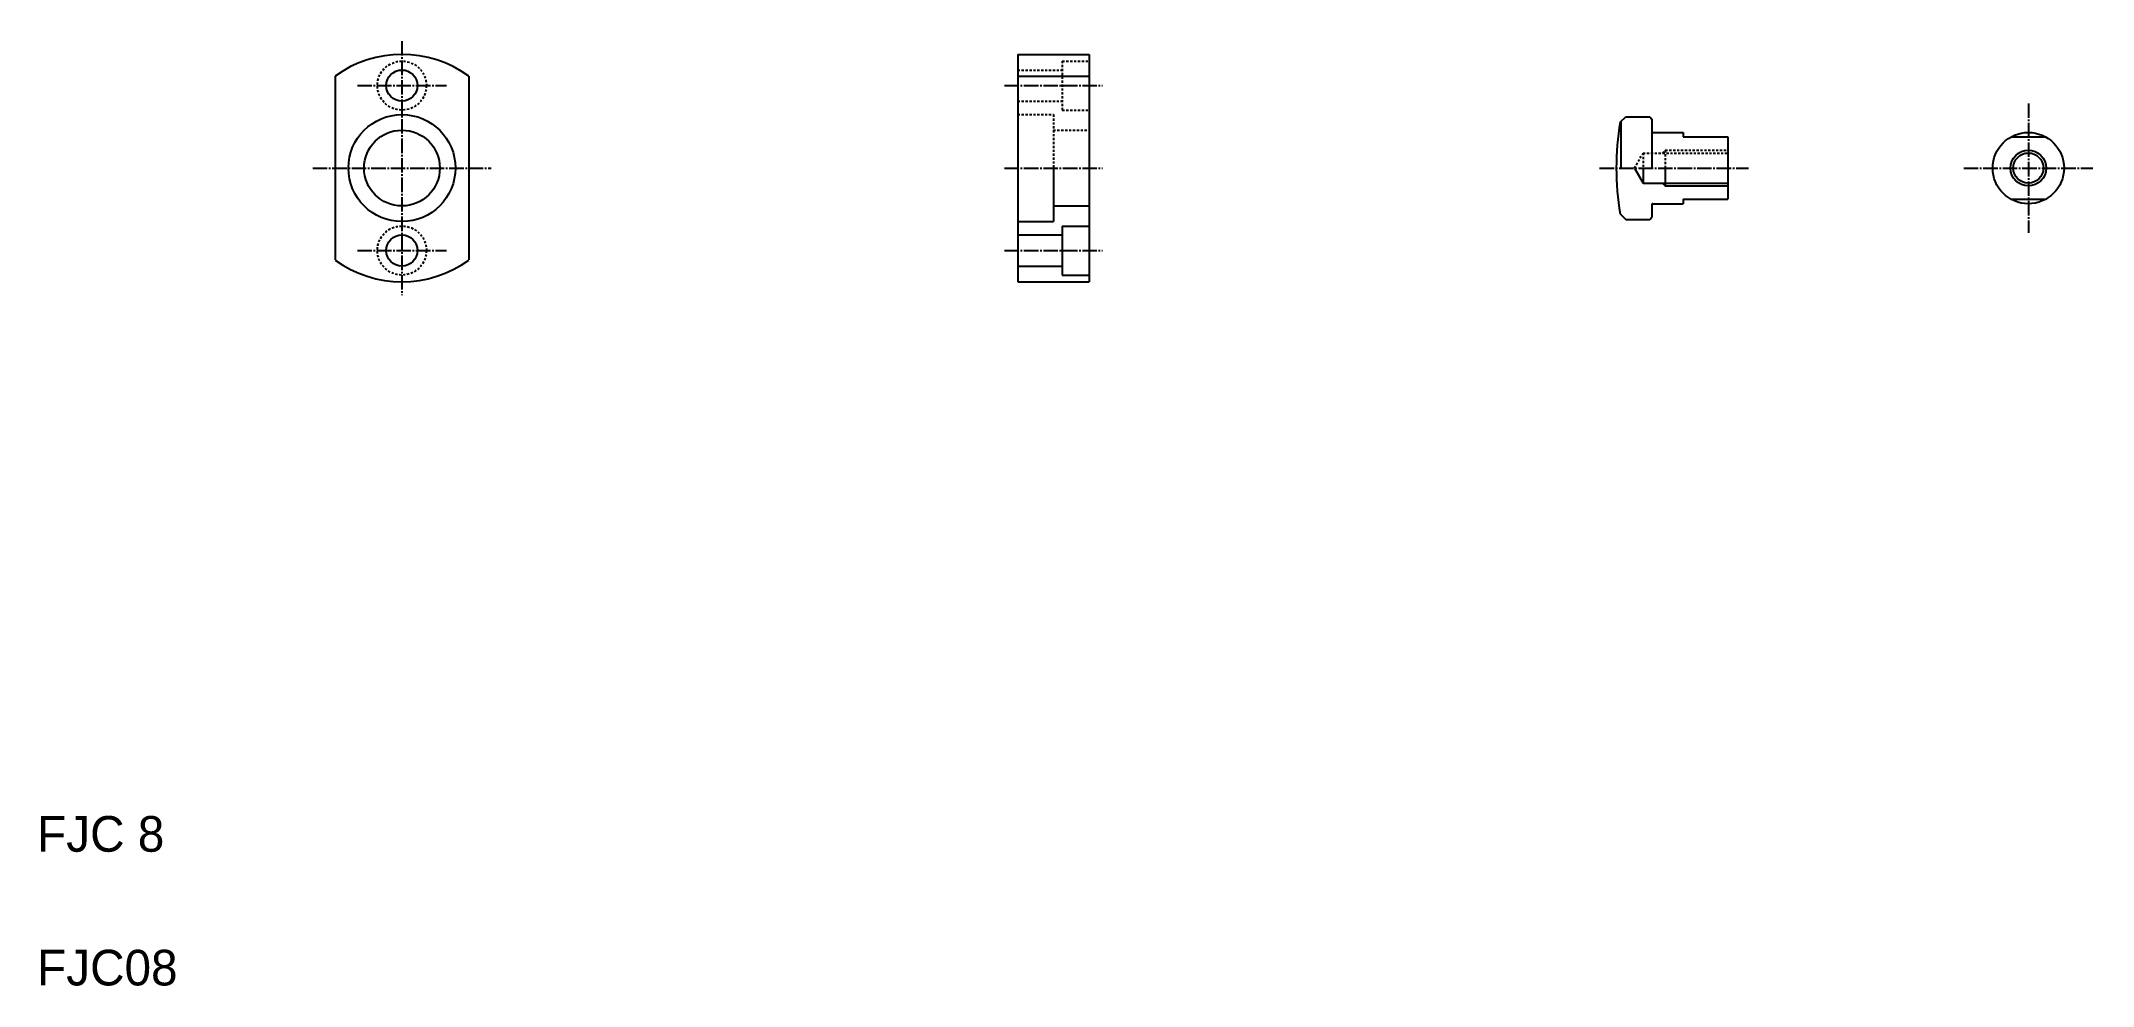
# Model space of a CAD drawing. Extents: x 21 to 481, y 20 to 232.
import ezdxf

# ---------------------------------------------------------------- set-up
doc = ezdxf.new("R2010")
doc.units = 0
doc.header["$LTSCALE"] = 0.25
doc.linetypes.add('CENTER', pattern=[17.5, 13, -1.5, 1.5, -1.5])
doc.linetypes.add('DASHED', pattern=[3.5, 2, -1.5])
doc.layers.get('0').update_dxf_attribs({"linetype": 'CONTINUOUS'})
doc.layers.add('CENTER', color=1, linetype='CENTER')

msp = doc.modelspace()

# ---------------------------------------------------------------- linework, layer by layer
for p, q in [((240, 228.86), (240, 177.86)), ((240, 228.86), (256, 228.86)), ((256, 228.86), (256, 177.86)), ((86.84, 223.98), (86.84, 182.74)), ((116.84, 223.98), (116.84, 182.74)), ((240, 223.98), (256, 223.98)), ((240, 216.11), (240, 216.11)), ((375.17, 213.63), (376.39, 214.86)), ((375.39, 203.36), (375.39, 213.86)), ((376.39, 214.86), (381.78, 214.86)), ((381.78, 214.86), (382.28, 214.36)), ((382.28, 214.36), (382.28, 203.36)), ((382.48, 211.36), (389.28, 211.36)), ((389.28, 211.36), (389.28, 210.36)), ((389.28, 210.36), (399.28, 210.36)), ((399.28, 210.36), (399.28, 196.36)), ((462.84, 210.36), (470.59, 210.36)), ((240, 203.36), (240, 203.36)), ((248, 203.36), (248, 191.36)), ((378.33, 203.36), (380.28, 199.98)), ((380.28, 203.36), (380.28, 199.98)), ((385.28, 203.36), (385.28, 199.36)), ((380.28, 199.98), (399.28, 199.98)), ((248, 194.86), (256, 194.86)), ((382.28, 195.16), (382.28, 192.36)), ((382.48, 195.36), (389.28, 195.36)), ((389.28, 196.36), (399.28, 196.36)), ((389.28, 196.36), (389.28, 195.36)), ((462.84, 196.36), (470.59, 196.36)), ((240, 191.36), (248, 191.36)), ((375.17, 193.08), (376.39, 191.86)), ((376.39, 191.86), (381.78, 191.86)), ((381.78, 191.86), (382.28, 192.36)), ((240, 177.86), (256, 177.86))]:
    msp.add_line(p, q)
at = {"color": 3, "linetype": 'DASHED'}
for p, q in [((250, 227.36), (256, 227.36)), ((250, 227.36), (250, 216.36)), ((240, 225.36), (250, 225.36)), ((240, 218.36), (250, 218.36)), ((240, 215.36), (248, 215.36)), ((248, 215.36), (248, 203.36)), ((248, 211.86), (256, 211.86)), ((250, 216.36), (256, 216.36)), ((384.65, 206.73), (385.28, 207.36)), ((385.28, 207.36), (399.28, 207.36)), ((385.28, 207.36), (385.28, 203.36)), ((378.33, 203.36), (380.28, 206.73)), ((380.28, 206.73), (399.28, 206.73)), ((380.28, 206.73), (380.28, 203.36))]:
    msp.add_line(p, q, dxfattribs=at)
at = {"color": 3}
for p, q in [((384.65, 199.98), (385.28, 199.36)), ((385.28, 199.36), (399.28, 199.36))]:
    msp.add_line(p, q, dxfattribs=at)
at = {"color": 7, "linetype": 'CONTINUOUS'}
for p, q in [((250, 190.36), (256, 190.36)), ((250, 190.36), (250, 179.36)), ((240, 188.36), (250, 188.36)), ((240, 181.36), (250, 181.36)), ((250, 179.36), (256, 179.36))]:
    msp.add_line(p, q, dxfattribs=at)
at = {"color": 3, "linetype": 'DASHED'}
for centre in [(101.84, 221.86), (101.84, 184.86)]:
    msp.add_circle(centre, 5.5, dxfattribs=at)
for centre, radius in [((101.84, 221.86), 3.5), ((101.84, 203.36), 12), ((101.84, 203.36), 8.5), ((466.72, 203.36), 8), ((466.72, 203.36), 3.38), ((101.84, 184.86), 3.5)]:
    msp.add_circle(centre, radius)
at = {"color": 3}
msp.add_circle((466.72, 203.36), 4, dxfattribs=at)
for centre, radius, start, end in [((101.84, 203.36), 25.5, 53.9681, 126.0319), ((434.28, 203.36), 60, 170.1407, 189.8593), ((382.48, 211.56), 0.2, 180, 270), ((382.48, 195.16), 0.2, 90, 180), ((101.84, 203.36), 25.5, 233.9681, 306.0319)]:
    msp.add_arc(centre, radius, start, end)
at = {"layer": 'CENTER', "color": 1, "linetype": 'CENTER'}
for p, q in [((101.84, 231.86), (101.84, 174.86)), ((91.84, 221.86), (111.84, 221.86)), ((237, 221.86), (259, 221.86)), ((466.72, 217.86), (466.72, 188.86)), ((81.84, 203.36), (121.84, 203.36)), ((237, 203.36), (259, 203.36)), ((370.52, 203.36), (403.91, 203.36)), ((452.22, 203.36), (481.22, 203.36)), ((91.84, 184.86), (111.84, 184.86)), ((237, 184.86), (259, 184.86))]:
    msp.add_line(p, q, dxfattribs=at)

# ---------------------------------------------------------------- texts
for s, p in [('FJC 8', (20, 50)), ('FJC08', (20, 20))]:
    msp.add_text(s, height=8).set_placement(p)

doc.saveas('drawing.dxf')
